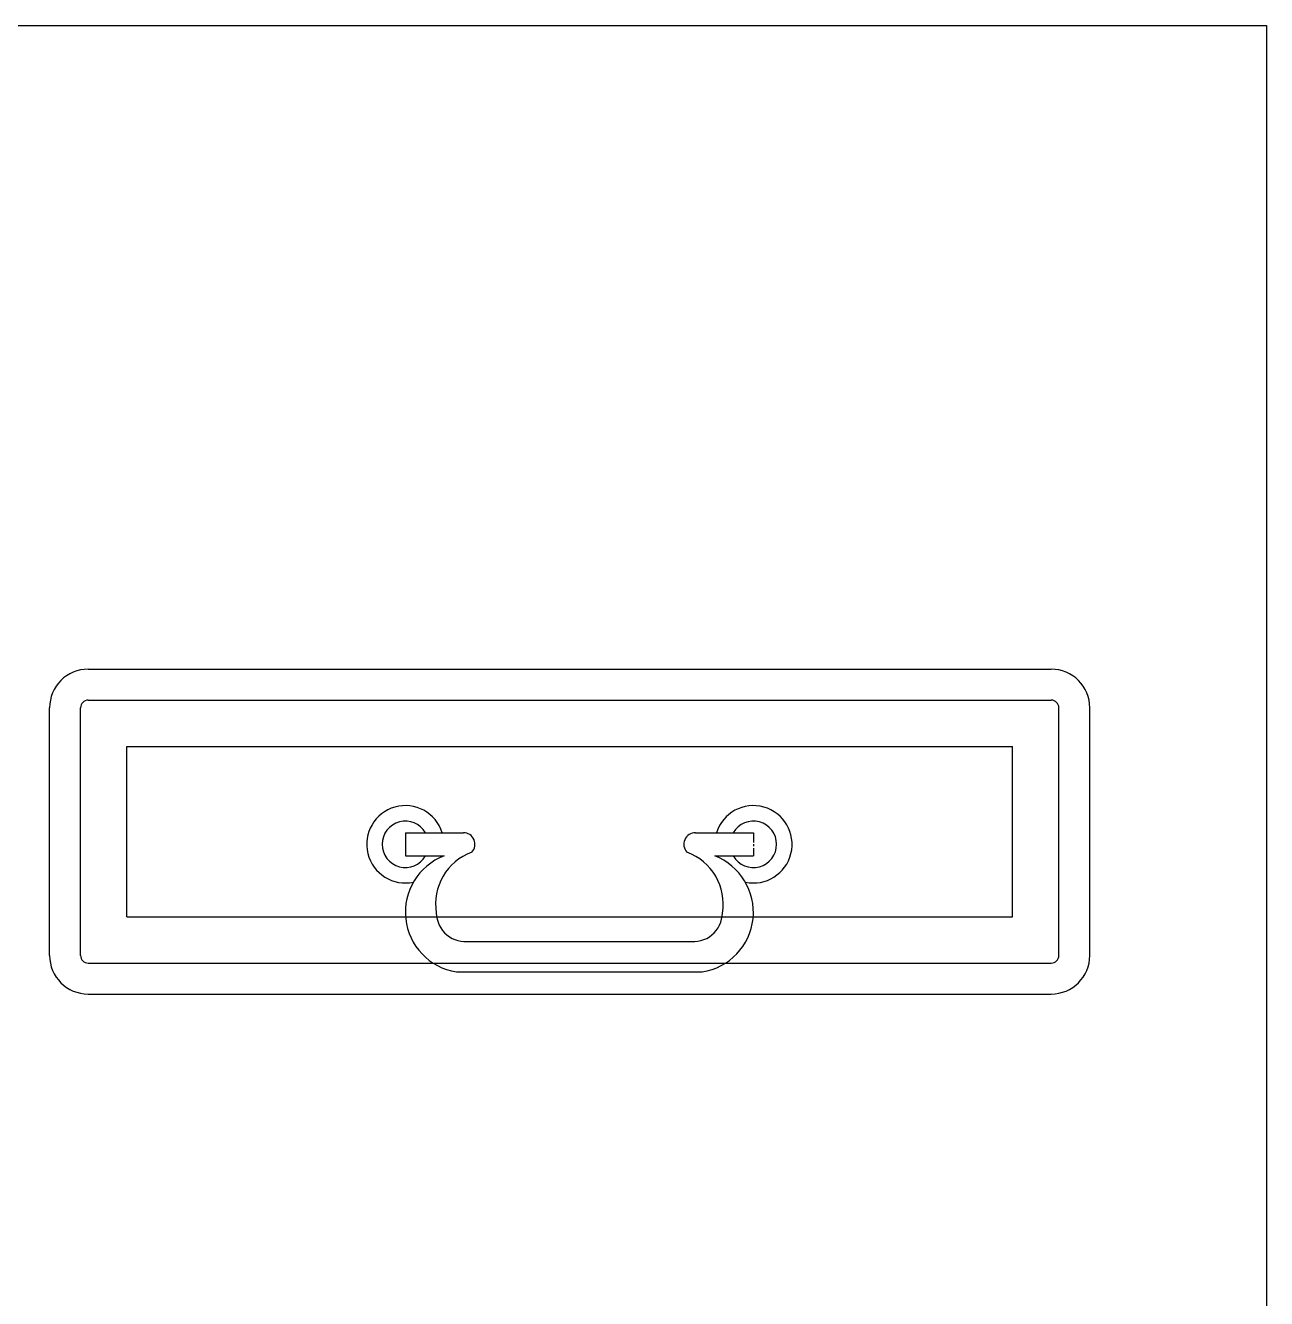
# Model space of a CAD drawing. Header units: millimetres. Extents: x -159343 to -156938, y -78749 to -77939.
# Drawn here: x -157258.5 to -156937.6, y -78267.7 to -77938.6 of the extents above; entities that cross this region are included whole.
import ezdxf

# ---------------------------------------------------------------- set-up
doc = ezdxf.new("R2010")
doc.units = ezdxf.units.MM
doc.header["$LTSCALE"] = 2
doc.header["$MEASUREMENT"] = 0
doc.linetypes.add('CENTER', pattern=[2, 1.25, -0.25, 0.25, -0.25])
doc.layers.add('实线', color=7, linetype='CONTINUOUS', lineweight=30)
doc.layers.add('标注', color=7, linetype='CONTINUOUS', lineweight=25)

msp = doc.modelspace()

# ---------------------------------------------------------------- linework, layer by layer
at = {"layer": '实线', "color": 0}
for p, q in [((-157242.3, -78105.02), (-156993.3, -78105.02)), ((-157242.3, -78113.02), (-156993.3, -78113.02)), ((-157252.3, -78179.02), (-157252.3, -78115.02)), ((-157244.3, -78179.02), (-157244.3, -78115.02)), ((-156991.3, -78179.02), (-156991.3, -78115.02)), ((-156983.3, -78179.02), (-156983.3, -78115.02)), ((-157232.3, -78125.02), (-157003.3, -78125.02)), ((-157232.3, -78169.02), (-157232.3, -78125.02)), ((-157003.3, -78169.02), (-157003.3, -78125.02)), ((-157232.3, -78169.02), (-157003.3, -78169.02)), ((-157242.3, -78181.02), (-156993.3, -78181.02)), ((-157242.3, -78189.02), (-156993.3, -78189.02))]:
    msp.add_line(p, q, dxfattribs=at)
at = {"layer": '实线', "color": 0, "linetype": 'Continuous'}
for p, q in [((-157160.29, -78147.3), (-157145.29, -78147.3)), ((-157160.29, -78147.3), (-157160.29, -78153.3)), ((-157085.29, -78147.3), (-157070.29, -78147.3)), ((-157160.29, -78153.3), (-157150.29, -78153.3)), ((-157080.29, -78153.3), (-157070.29, -78153.3)), ((-157143.52, -78175.39), (-157115.29, -78175.39)), ((-157115.29, -78175.39), (-157087.07, -78175.39)), ((-157147.08, -78183.3), (-157115.29, -78183.3)), ((-157115.29, -78183.3), (-157083.51, -78183.3))]:
    msp.add_line(p, q, dxfattribs=at)
at = {"layer": '实线', "color": 0, "linetype": 'CENTER'}
msp.add_line((-157070.29, -78147.3), (-157070.29, -78153.3), dxfattribs=at)
at = {"layer": '实线', "color": 0}
for centre, radius, start, end in [((-157242.3, -78115.02), 10, 90, 180), ((-156993.3, -78115.02), 10, 0, 90), ((-157242.3, -78115.02), 2, 90, 180), ((-156993.3, -78115.02), 2, 0, 90), ((-157242.3, -78179.02), 10, 180, 270), ((-157242.3, -78179.02), 2, 180, 270), ((-156993.3, -78179.02), 10, 270, 0), ((-156993.3, -78179.02), 2, 270, 0)]:
    msp.add_arc(centre, radius, start, end, dxfattribs=at)
at = {"layer": '实线', "color": 0, "linetype": 'Continuous'}
for centre, radius, start, end in [((-157160.29, -78150.3), 10, 17.4578, 281.9816), ((-157070.29, -78150.3), 10, 258.0184, 162.5422), ((-157160.29, -78150.3), 6, 30.0003, 330.0013), ((-157145.29, -78150.3), 3, 316.5665, 90), ((-157085.29, -78150.3), 3, 90, 223.4335), ((-157070.29, -78150.3), 6, 209.9987, 149.9996), ((-157144.69, -78167.87), 15.61, 111.0475, 261.1848), ((-157138.25, -78165.74), 14.24, 109.9874, 189.4302), ((-157092.34, -78165.74), 14.24, 350.5698, 70.0126), ((-157085.9, -78167.87), 15.61, 278.8152, 68.9525), ((-157144.69, -78167.87), 7.61, 181.5723, 278.816), ((-157085.9, -78167.87), 7.61, 261.184, 358.4277)]:
    msp.add_arc(centre, radius, start, end, dxfattribs=at)
at = {"layer": '标注', "color": 7}
msp.add_lwpolyline([(-159342.95, -77938.6), (-156937.6, -77938.6), (-156937.6, -78748.67), (-159342.95, -78748.67)], close=True, dxfattribs=at)

doc.saveas('drawing.dxf')
